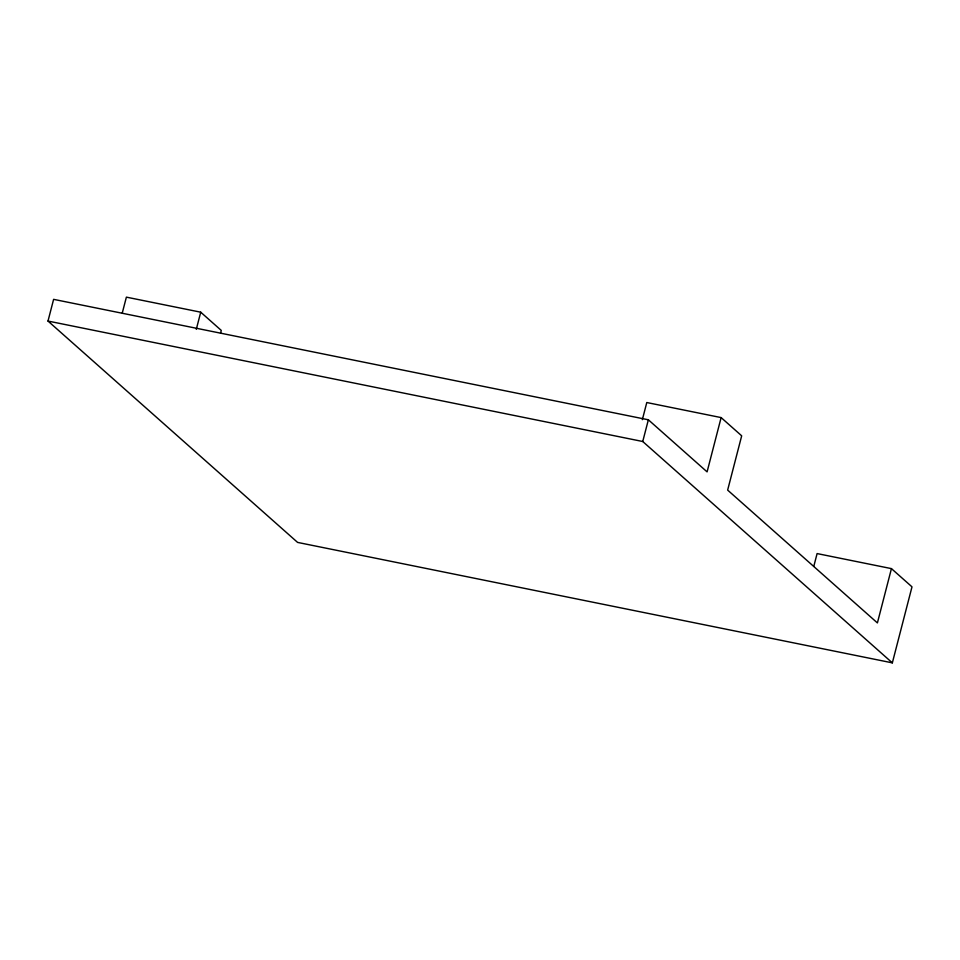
<?xml version="1.0" encoding="UTF-8"?>
<svg xmlns="http://www.w3.org/2000/svg" width="960" height="960" viewBox="0 0 960 960"><rect width="100%" height="100%" fill="white"/><g stroke="black" fill="none" stroke-linecap="round" stroke-linejoin="round"><path stroke-width="1.44" d="M813.78 566.424L817.104 553.572L891.444 568.62L912 586.848L892.344 662.856L297.6 542.412L48 321.06L53.616 299.352L648.36 419.796L707.088 471.876L721.128 417.588L646.788 402.528L642.348 419.676M122.316 312.852L126.384 297.144L200.724 312.192L221.28 330.42L220.548 333.288M196.296 329.34L200.724 312.192M892.344 662.856L642.744 441.504L648.36 419.796M891.444 568.62L877.404 622.92L727.644 490.104L741.684 435.816L721.128 417.588M48 321.06L642.744 441.504"/></g></svg>
